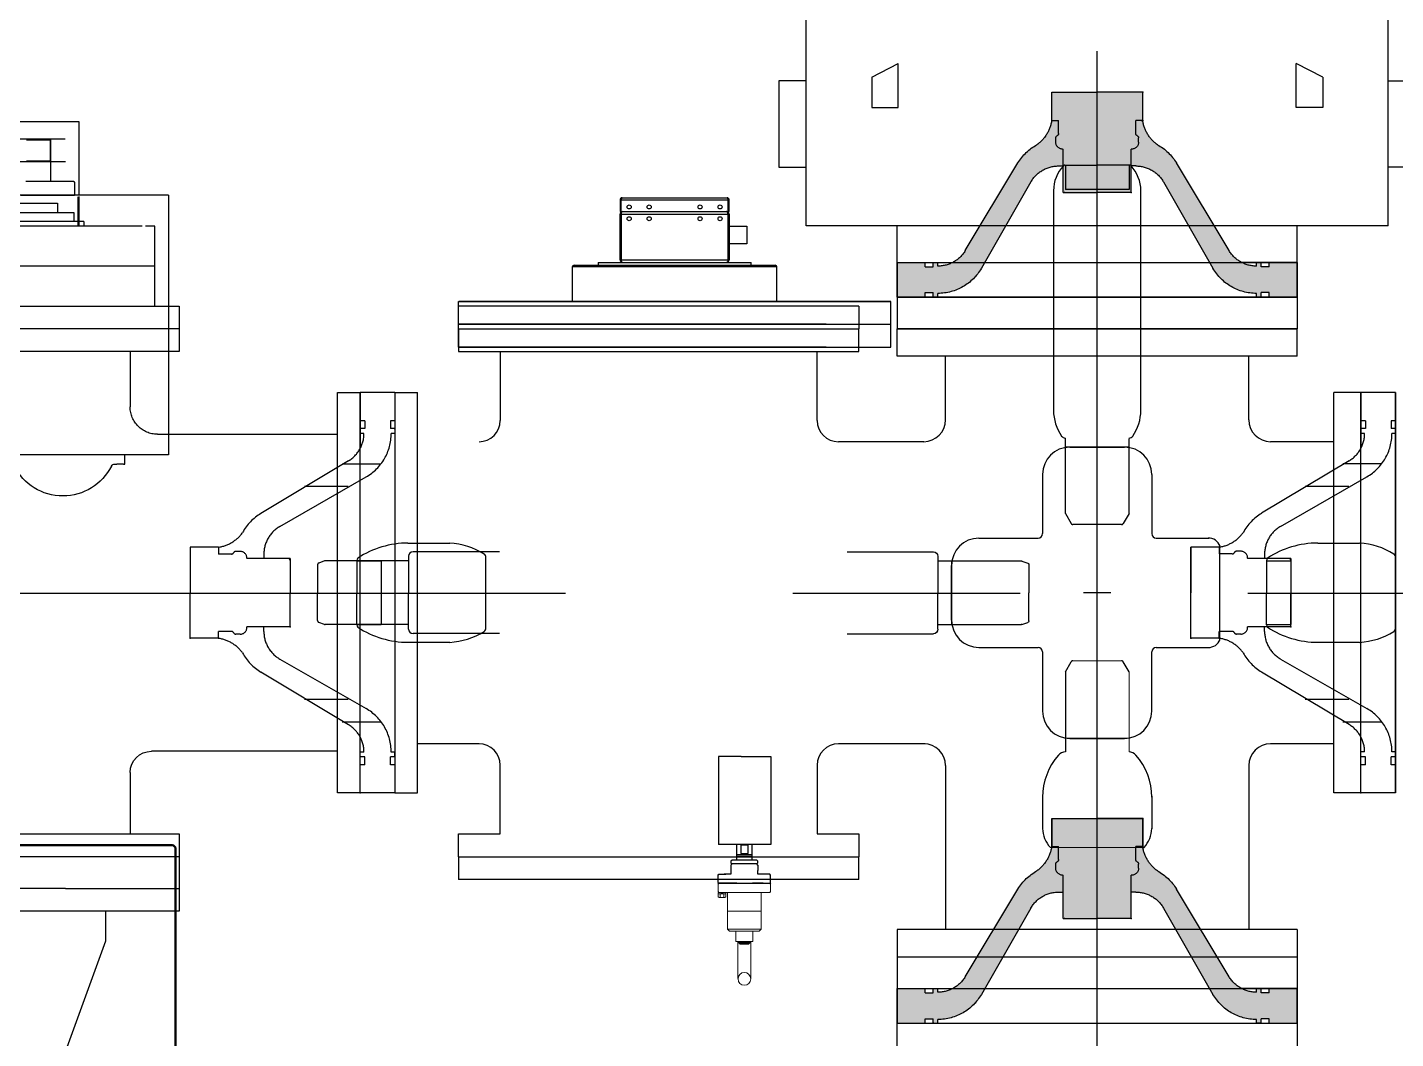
# Model space of a CAD drawing. Header units: millimetres. Extents: x 283073 to 367223, y 132052 to 191502.
# Drawn here: x 352795 to 354299, y 149821 to 150932 of the extents above; entities that cross this region are included whole.
import ezdxf

# ---------------------------------------------------------------- set-up
doc = ezdxf.new("R2010")
doc.units = ezdxf.units.MM
doc.header["$LTSCALE"] = 1000
for name, pattern in [('CENTER', [2, 1.25, -0.25, 0.25, -0.25]), ('F', [0.75, 0.5, -0.25]), ('G', [2, 1.25, -0.25, 0.25, -0.25])]:
    doc.linetypes.add(name, pattern=pattern)
for name, color, linetype in [('01', 7, 'Continuous'), ('02', 1, 'Continuous'), ('04', 2, 'F'), ('05', 4, 'G'), ('05细点划线', 1, 'CENTER'), ('06', 4, 'G')]:
    doc.layers.add(name, color=color, linetype=linetype)

# ---------------------------------------------------------------- blocks, each defined once
blk = doc.blocks.new('小电连接')
at = {"layer": '01'}
for p, q in [((-85.6, 54.5), (-39.7, 54.5)), ((-142, 35.5), (-142, 0)), ((0, -39), (0, 39)), ((-142, -35.5), (-142, 0)), ((-85.6, -54.5), (-39.7, -54.5))]:
    blk.add_line(p, q, dxfattribs=at)
for centre, radius, start, end in [((-85.6, -45.5), 100, 90, 123.3788), ((-44.2, -25.4), 80, 57.9915, 86.765), ((-139, 35.5), 3, 123.3788, 180), ((-141.5, 35.5), 0.5, 180, 270), ((-4.1, 39), 4.05, 358.7625, 59.3754), ((-141.5, -35.5), 0.5, 90, 180), ((-139, -35.5), 3, 180, 236.6212), ((-85.6, 45.5), 100, 236.6212, 270), ((-44.2, 25.3), 80, 273.235, 301.9887), ((-4.1, -39.1), 4.05, 303.2211, 1.2375)]:
    blk.add_arc(centre, radius, start, end, dxfattribs=at)
at = {"layer": '04'}
for p, q in [((-141.5, 35), (-115, 35)), ((-115, 35), (-115, -35)), ((-141.5, -35), (-115, -35))]:
    blk.add_line(p, q, dxfattribs=at)
blk = doc.blocks.new('395导电管')
at = {"layer": '01'}
for p, q in [((-35.6, 310), (0, 310)), ((35.6, 310), (0, 310)), ((-48, 281.8), (-48, 40.6)), ((48, 40.6), (48, 281.8)), ((-35, 0), (-35, 10)), ((35, 0), (-35, 0)), ((35, 0), (35, 9))]:
    blk.add_line(p, q, dxfattribs=at)
at = {"layer": '01', "color": 3, "lineweight": 0}
blk.add_line((35, 0), (35, 10), dxfattribs=at)
at = {"layer": '01'}
for centre, radius, start, end in [((-8, 281.8), 40, 136.8637, 180), ((-35, 307.1), 3, 101.537, 136.8637), ((35, 307.1), 3, 43.1363, 78.463), ((8, 281.8), 40, 0, 43.1363), ((2, 40.6), 50, 180, 214.6908), ((-2, 40.6), 50, 325.3092, 0), ((-35, 15), 5, 214.6908, 270), ((35, 15), 5, 270, 325.3092)]:
    blk.add_arc(centre, radius, start, end, dxfattribs=at)
at = {"layer": '04'}
for p, q in [((-35, 309.5), (-35, 283)), ((35, 309.5), (35, 283)), ((35, 283), (-35, 283)), ((-35, -73), (-35, 0)), ((35, -73), (35, 0)), ((-35, -73), (-28.6, -84)), ((35, -73), (28.6, -84)), ((26.9, -85), (-26.9, -85))]:
    blk.add_line(p, q, dxfattribs=at)
at = {"layer": '04', "color": 3, "lineweight": 0}
blk.add_line((28.6, -84), (35, -73), dxfattribs=at)
at = {"layer": '04'}
for centre, start, end in [((-26.9, -83), 210, 270), ((26.9, -83), 270, 330)]:
    blk.add_arc(centre, 2, start, end, dxfattribs=at)
at = {"layer": '04', "color": 3, "lineweight": 0}
blk.add_arc((26.9, -83), 2, 270, 330, dxfattribs=at)
blk = doc.blocks.new('户内Z型高位组合隔离接地开关')
at = {"layer": '01', "ltscale": 20}
for p, q in [((-1102.5, 518), (-1102.5, 438)), ((-954.5, 518), (-1102.5, 518)), ((-1186, 315), (-1186, 403)), ((-1186, 403), (-1176, 403)), ((-1201, 315), (-1213, 315)), ((-1213, 315), (-1213, 290)), ((-1213, 290), (-1213, 265)), ((-1213, 290), (-1201, 290)), ((-1213, 265), (-1201, 265))]:
    blk.add_line(p, q, dxfattribs=at)
at = {"layer": '01'}
for p, q in [((-1201, 436.9), (-1201, 151.4)), ((-1201, 436.9), (-786.6, 436.9)), ((-1186, 359), (-800, 359)), ((-1450, 220), (-1412, 220)), ((-1412, -220), (-1412, 220)), ((-1387, 220), (-1412, 220)), ((-1387, -220), (-1387, 220)), ((-1257, 174.2), (-1387, 174.2)), ((-1201, 151.4), (-1085, 151.4)), ((-1153, 141.4), (-1153, 151.4)), ((-1085, 151.4), (-749, 151.4)), ((-1151.5, 141.4), (-1153, 141.4)), ((-1151.5, 141.4), (-1144.5, 141.4)), ((-1142.1, 141.4), (-1144.5, 141.4)), ((-1387, -174.2), (-1182.3, -174.2)), ((-1159, -197.5), (-1159, -265)), ((-1450, -220), (-1412, -220)), ((-1412, -220), (-1387, -220)), ((-773, -265), (-1213, -265)), ((-1213, -265), (-1213, -290)), ((-1213, -290), (-773, -290)), ((-1213, -290), (-1213, -325)), ((-1213, -325), (-1213, -350)), ((-1088, -325), (-1213, -325)), ((-1213, -350), (-1088, -350)), ((-1132, -350), (-1132, -383)), ((-1132, -383), (-1088, -503.9))]:
    blk.add_line(p, q, dxfattribs=at)
at = {"layer": '01', "linetype": 'Continuous', "lineweight": 15}
blk.add_line((-1450, 220), (-1450, -220), dxfattribs=at)
at = {"layer": '01', "lineweight": 50}
for p, q in [((-1209, -281.5), (-1209, -620.5)), ((-1170, -277.5), (-1205, -277.5)), ((-742, -277.5), (-1170, -277.5)), ((-1209, -286.5), (-1209, -620.5))]:
    blk.add_line(p, q, dxfattribs=at)
at = {"layer": '01'}
for centre, radius, start, end in [((-1142.1, 137.4), 4, 26.9444, 90), ((-1085, 166.4), 60, 206.9444, 333.0556), ((-1182.3, -197.5), 23.3, 0, 90)]:
    blk.add_arc(centre, radius, start, end, dxfattribs=at)
at = {"layer": '01', "lineweight": 50}
blk.add_arc((-1205, -281.5), 4, 90, 180, dxfattribs=at)
at = {"layer": '04'}
for p, q in [((-1087.5, 498.4), (-974.5, 498.4)), ((-1071, 497.4), (-1072, 498.4)), ((-1071, 497.4), (-1071, 473.4)), ((-1071, 497.4), (-1045, 497.4)), ((-1087.9, 473.4), (-974.5, 473.4)), ((-1071, 474.4), (-1072, 473.4)), ((-1071, 474.4), (-1045, 474.4)), ((-1097, 451.9), (-1098, 450.9)), ((-1097, 451.9), (-1077.5, 451.9)), ((-1077.5, 451.9), (-1071.5, 451.9)), ((-1071.5, 451.9), (-1044.5, 451.9)), ((-1098, 450.9), (-1098, 436.9)), ((-1039, 436.9), (-1098, 436.9))]:
    blk.add_line(p, q, dxfattribs=at)
at = {"layer": '04', "ltscale": 5}
blk.add_line((-1071.8, 473.4), (-1071.8, 498.4), dxfattribs=at)
at = {"layer": '04', "ltscale": 0.5}
blk.add_line((-1071.5, 473.4), (-1071.5, 451.9), dxfattribs=at)
at = {"layer": '04', "ltscale": 20}
for p, q in [((-1102.5, 435.3), (-1102.5, 403)), ((-1101.5, 435.1), (-1101.5, 403)), ((-1037, 428), (-1079, 428)), ((-1079, 428), (-1079, 418)), ((-1108, 408), (-1108, 403)), ((-1108, 408), (-1102.5, 408)), ((-1101.5, 408), (-1008, 408)), ((-1019, 418), (-1097, 418)), ((-1097, 418), (-1097, 408)), ((-1172.3, 403), (-800, 403)), ((-773, 315), (-1201, 315)), ((-1201, 290), (-773, 290)), ((-1201, 265), (-880.5, 265)), ((-1159, 265), (-1159, 204.2)), ((-1189, 174.2), (-1257, 174.2)), ((-1088, -325), (-773, -325)), ((-1088, -350), (-914, -350))]:
    blk.add_line(p, q, dxfattribs=at)
blk.add_arc((-1189, 204.2), 30, 270, 0, dxfattribs=at)
blk = doc.blocks.new('5465676776')
at = {"layer": '01', "color": 5}
for p, q in [((20294.1, 32418.2), (20294.1, 32405.5)), ((20294.1, 32418.2), (20295.1, 32418.2)), ((20295.1, 32418.2), (20295.1, 32405.5)), ((20295.3, 32418.2), (20412.9, 32418.2)), ((20295.3, 32405.5), (20295.3, 32418.2)), ((20296.4, 32420.5), (20411.8, 32420.5)), ((20412.9, 32418.2), (20412.9, 32405.5)), ((20414.1, 32418.2), (20413.1, 32418.2)), ((20413.1, 32405.5), (20413.1, 32418.2)), ((20414.1, 32405.5), (20414.1, 32418.2)), ((20294.1, 32405.5), (20295.1, 32405.5)), ((20294.1, 32402.5), (20295.1, 32402.5)), ((20294.1, 32352.5), (20294.1, 32402.5)), ((20295.1, 32352.5), (20295.1, 32402.5)), ((20295.3, 32405.5), (20412.9, 32405.5)), ((20295.3, 32402.5), (20412.9, 32402.5)), ((20295.3, 32402.5), (20295.3, 32352.5)), ((20297.1, 32405.5), (20297.1, 32405.5)), ((20411.1, 32405.5), (20411.1, 32405.5)), ((20412.9, 32352.5), (20412.9, 32402.5)), ((20414.1, 32405.5), (20413.1, 32405.5)), ((20414.1, 32402.5), (20413.1, 32402.5)), ((20413.1, 32402.5), (20413.1, 32352.5)), ((20414.1, 32402.5), (20414.1, 32352.5)), ((20294.1, 32352.5), (20295.1, 32352.5)), ((20295.3, 32352.5), (20412.9, 32352.5)), ((20414.1, 32352.5), (20413.1, 32352.5)), ((20466.6, 32344.5), (20241.6, 32344.5)), ((20243.6, 32346.5), (20464.6, 32346.5)), ((20270.1, 32349.5), (20438.1, 32349.5)), ((20116.6, 32306.5), (20591.6, 32306.5)), ((20116.6, 32306.5), (20591.6, 32306.5)), ((20116.6, 32281.5), (20116.6, 32306.5)), ((20194.4, 32306.5), (20116.9, 32306.5)), ((20194.4, 32306.5), (20116.9, 32306.5)), ((20134.1, 32306.5), (20187.4, 32306.5)), ((20134.1, 32306.5), (20194.1, 32306.5)), ((20134.1, 32306.5), (20194.1, 32306.5)), ((20134.1, 32306.5), (20187.4, 32306.5)), ((20134.1, 32306.5), (20187.4, 32306.5)), ((20134.1, 32306.5), (20194.1, 32306.5)), ((20134.1, 32306.5), (20194.1, 32306.5)), ((20134.1, 32306.5), (20187.4, 32306.5)), ((20591.6, 32306.5), (20151.6, 32306.5)), ((20520.8, 32306.5), (20187.4, 32306.5)), ((20520.8, 32306.5), (20187.4, 32306.5)), ((20520.8, 32306.5), (20187.4, 32306.5)), ((20520.8, 32306.5), (20187.4, 32306.5)), ((20194.1, 32306.5), (20514.1, 32306.5)), ((20194.1, 32306.5), (20514.1, 32306.5)), ((20194.1, 32306.5), (20514.1, 32306.5)), ((20194.1, 32306.5), (20514.1, 32306.5)), ((20466.6, 32306.5), (20241.6, 32306.5)), ((20514.1, 32306.5), (20574.1, 32306.5)), ((20514.1, 32306.5), (20574.1, 32306.5)), ((20514.1, 32306.5), (20574.1, 32306.5)), ((20514.1, 32306.5), (20574.1, 32306.5)), ((20520.8, 32306.5), (20574.1, 32306.5)), ((20520.8, 32306.5), (20574.1, 32306.5)), ((20520.8, 32306.5), (20574.1, 32306.5)), ((20520.8, 32306.5), (20574.1, 32306.5)), ((20591.6, 32281.5), (20591.6, 32306.5)), ((20116.6, 32281.5), (20591.6, 32281.5)), ((20116.6, 32281.5), (20591.6, 32281.5)), ((20194.4, 32281.5), (20116.9, 32281.5)), ((20187.7, 32281.5), (20116.9, 32281.5)), ((20134.1, 32281.5), (20187.4, 32281.5)), ((20134.1, 32281.5), (20194.1, 32281.5)), ((20134.1, 32281.5), (20194.1, 32281.5)), ((20134.1, 32281.5), (20187.4, 32281.5)), ((20520.8, 32281.5), (20187.4, 32281.5)), ((20520.8, 32281.5), (20187.4, 32281.5)), ((20520.8, 32281.5), (20187.4, 32281.5)), ((20194.1, 32281.5), (20514.1, 32281.5)), ((20194.1, 32281.5), (20514.1, 32281.5)), ((20514.1, 32281.5), (20574.1, 32281.5)), ((20514.1, 32281.5), (20574.1, 32281.5)), ((20520.8, 32281.5), (20574.1, 32281.5)), ((20520.8, 32281.5), (20574.1, 32281.5)), ((20520.8, 32281.5), (20574.1, 32281.5))]:
    blk.add_line(p, q, dxfattribs=at)
at = {"layer": '01'}
for p, q in [((20116.6, 32256.5), (20116.6, 32281.5)), ((20591.6, 32256.5), (20591.6, 32281.5)), ((20116.6, 32256.5), (20591.6, 32256.5)), ((20187.7, 32256.5), (20116.9, 32256.5)), ((20520.8, 32256.5), (20187.4, 32256.5)), ((20520.8, 32256.5), (20574.1, 32256.5))]:
    blk.add_line(p, q, dxfattribs=at)
at = {"layer": '01', "color": 5}
blk.add_lwpolyline([(20413.2, 32370), (20413.2, 32389.2), (20433.4, 32389.2), (20433.4, 32370)], close=True, dxfattribs=at)
for centre in [(20304.1, 32410.5), (20326.1, 32410.5), (20382.1, 32410.5), (20404.1, 32410.5), (20304.1, 32397.5), (20326.1, 32397.5), (20382.1, 32397.5), (20404.1, 32397.5)]:
    blk.add_circle(centre, 2.25, dxfattribs=at)
for centre, radius, start, end in [((20296.4, 32418.2), 2.3, 90, 180), ((20296.4, 32418.2), 1.3, 144.7645, 180), ((20411.8, 32418.2), 2.3, 0, 90), ((20411.8, 32418.2), 1.3, 0, 35.2355), ((20297.1, 32402.5), 3, 90, 180), ((20297.1, 32402.5), 2, 147.8341, 180), ((20411.1, 32402.5), 3, 0, 90), ((20411.1, 32402.5), 2, 0, 32.1659), ((20297.1, 32352.5), 3, 180, 270), ((20297.1, 32352.5), 2, 180, 211.1721), ((20411.1, 32352.5), 3, 270, 0), ((20411.1, 32352.5), 2, 328.8279, 0), ((20243.6, 32344.5), 2, 90, 180), ((20464.6, 32344.5), 2, 0, 90)]:
    blk.add_arc(centre, radius, start, end, dxfattribs=at)
for centre, major_axis, ratio, start_param, end_param in [((20296.4, 32418.2), (0, 2.3), 0.488358, 0, 1.570796), ((20411.8, 32418.2), (0, 2.3), 0.488358, 4.712389, 6.283185), ((20297.3, 32402.5), (0, 3), 0.666667, 0, 1.570796), ((20410.9, 32402.5), (0, 3), 0.666667, 4.712389, 6.283185), ((20297.1, 32352.5), (0, 3), 0.607741, 1.570796, 3.141593), ((20411.1, 32352.5), (0, 3), 0.607741, 3.141593, 4.712389)]:
    blk.add_ellipse(centre, major_axis=major_axis, ratio=ratio, start_param=start_param, end_param=end_param, dxfattribs=at)
for points in [[(20241.6, 32344.5), (20241.6, 32307)], [(20270.1, 32349.5), (20270.1, 32346.5)], [(20438.1, 32346.5), (20438.1, 32349.5)], [(20466.6, 32307), (20466.6, 32344.5)]]:
    blk.add_open_spline(points, degree=1, dxfattribs=at)
blk = doc.blocks.new('正装避雷器接头')
at = {"layer": '01', "lineweight": 0}
blk.add_line((-35, 0), (35, 0), dxfattribs=at)
at = {"layer": '01', "color": 3, "lineweight": 0}
for p, q in [((35, 0), (35, -15)), ((-51.3, -120), (51.3, -120))]:
    blk.add_line(p, q, dxfattribs=at)
at = {"layer": '01'}
for p, q in [((-35, 0), (-35, -15)), ((-60, -63.6), (-60, -99.3)), ((60, -63.6), (60, -99.5))]:
    blk.add_line(p, q, dxfattribs=at)
for centre, radius, start, end in [((-35, -25), 10, 90.0147, 139.3746), ((35, -25), 10, 40.6254, 89.9853), ((10, -64.7), 70, 138.7095, 180), ((-10, -64.7), 70, 0, 41.2905), ((-30, -99), 30, 180, 224.2435), ((30, -99), 30, 315.7565, 0), ((-51.3, -119.7), 0.3, 230.3466, 272.5212), ((51.3, -119.7), 0.3, 267.4788, 309.6534)]:
    blk.add_arc(centre, radius, start, end, dxfattribs=at)
at = {"layer": '04'}
for p, q in [((-35, 73), (-28.6, 84)), ((35, 73), (28.6, 84)), ((-35, 73), (-35, 0)), ((-50, -88), (-50, -120)), ((-50, -88), (50, -88)), ((50, -88), (50, -120))]:
    blk.add_line(p, q, dxfattribs=at)
at = {"layer": '04', "lineweight": 0}
for p, q in [((-26.9, 85), (26.9, 85)), ((28.6, 84), (35, 73)), ((35, 73), (35, 0))]:
    blk.add_line(p, q, dxfattribs=at)
at = {"layer": '04'}
for centre, start, end in [((-26.9, 83), 90, 150), ((26.9, 83), 30, 90)]:
    blk.add_arc(centre, 2, start, end, dxfattribs=at)
at = {"layer": '04', "lineweight": 0}
blk.add_arc((26.9, 83), 2, 30, 90, dxfattribs=at)
blk = doc.blocks.new('十字型电连接')
at = {"layer": '01'}
for p, q in [((-165, 160), (-105, 160)), ((-195, 130), (-195, 65)), ((-75, 130), (-75, 65)), ((-265, 60), (-200, 60)), ((-70, 60), (-12.2, 60)), ((0, -51.1), (0, 51.1)), ((-295, -30), (-295, 30)), ((-265, -60), (-200, -60)), ((-70, -60), (-12.2, -60)), ((-195, -65), (-195, -130)), ((-75, -130), (-75, -65)), ((-165, -160), (-105, -160))]:
    blk.add_line(p, q, dxfattribs=at)
for centre, radius, start, end in [((-165, 130), 30, 90, 180), ((-105, 130), 30, 0, 90), ((-200, 65), 5, 270, 0), ((-70, 65), 5, 180, 270), ((-265, 30), 30, 90, 180), ((-12.6, 46.6), 13.5, 19.9755, 91.8807), ((-265, -30), 30, 180, 270), ((-200, -65), 5, 0, 90), ((-70, -65), 5, 90, 180), ((-12.6, -46.6), 13.5, 268.1193, 340.0245), ((-165, -130), 30, 180, 270), ((-105, -130), 30, 270, 0)]:
    blk.add_arc(centre, radius, start, end, dxfattribs=at)
at = {"layer": '04'}
for p, q in [((-32, -50), (-32, 50)), ((0, 50), (-32, 50)), ((0, -50), (-32, -50))]:
    blk.add_line(p, q, dxfattribs=at)
at = {"layer": '05细点划线'}
for p, q in [((-119.9, 0), (-150.1, 0)), ((-135, -10.3), (-135, 10.3))]:
    blk.add_line(p, q, dxfattribs=at)
blk = doc.blocks.new('户内通盆')
at = {"layer": '04'}
for p, q in [((0, 440), (-38, 440)), ((-38, 440), (-38, 381.6)), ((0, 440), (0, 0)), ((-33.2, 409), (-38, 409)), ((-33.2, 409), (-33.2, 400.4)), ((0, 409), (-4.8, 409)), ((-4.8, 409), (-4.8, 400.4)), ((-33.2, 400.4), (-38, 400.4)), ((-38, 400.4), (-38, 395)), ((-34, 395), (-38, 395)), ((0, 400.4), (-4.8, 400.4)), ((0, 395), (-4, 395)), ((-0.7, 400.4), (0, 399.7)), ((0, 400.4), (0, 395)), ((-51, 365), (-147.3, 307.2)), ((-58.1, 361.8), (-15.9, 361.8)), ((-126.4, 292.9), (-31.6, 347.3)), ((-99.3, 337), (-51.4, 337)), ((-225, 270), (-225, 220)), ((-194, 270), (-225, 270)), ((-194, 270), (-194, 262.5)), ((-179.7, 262.5), (-194, 262.5)), ((-170.1, 265.5), (-174.8, 265.5)), ((-162.6, 258), (-162.6, 257.5)), ((-115, 257.5), (-162.6, 257.5)), ((-144, 257.7), (-144.2, 257.5)), ((-144, 262.5), (-144, 257.5)), ((-116.5, 257.5), (-115, 256)), ((-115, 257.5), (-115, 220)), ((-225, 170), (-225, 220)), ((-115, 182.5), (-115, 220)), ((-115, 182.5), (-162.6, 182.5)), ((-162.6, 182), (-162.6, 182.5)), ((-162.6, 182.5), (-162.6, 182.5)), ((-144, 177.5), (-144, 182.5)), ((-225, 170.5), (-224.5, 170)), ((-194, 170), (-225, 170)), ((-179.7, 177.5), (-194, 177.5)), ((-194, 170), (-194, 177.5)), ((-170.1, 174.5), (-174.8, 174.5)), ((-126.4, 147.1), (-31.6, 92.7)), ((-51, 75), (-147.3, 132.8)), ((-99.3, 103), (-51.4, 103)), ((-58.1, 78.2), (-15.9, 78.2)), ((-38, 31), (-38, 61.2)), ((-34, 45), (-38, 45)), ((-38, 39.6), (-38, 45)), ((-33.2, 39.6), (-38, 39.6)), ((-38, 0), (-38, 31)), ((-33.2, 31), (-38, 31)), ((-33.2, 31), (-33.2, 39.6)), ((0, 39.6), (-4.8, 39.6)), ((-4.8, 31), (-4.8, 39.6)), ((0, 31), (-4.8, 31)), ((0, 45), (-4, 45)), ((0, 39.6), (0, 45)), ((0, 0), (-38, 0))]:
    blk.add_line(p, q, dxfattribs=at)
for centre, radius, start, end in [((-69, 395), 35, 300.9825, 0), ((-59, 395), 55, 299.8683, 0), ((-119, 260), 55, 120.9825, 151.5974), ((-199.8, 309.6), 40, 278.3409, 324.1523), ((-109, 262.5), 35, 119.8683, 180), ((-179.7, 265.3), 2.8, 270, 332.336), ((-174.8, 262.7), 2.8, 90, 152.336), ((-170.1, 258), 7.5, 0, 90), ((-170.1, 182), 7.5, 270, 0), ((-199.8, 130.4), 40, 35.8477, 81.6591), ((-179.7, 174.7), 2.8, 27.664, 90), ((-174.8, 177.3), 2.8, 207.664, 270), ((-109, 177.5), 35, 180, 240.1317), ((-119, 180), 55, 208.4026, 239.0175), ((-59, 45), 55, 0, 60.1317), ((-69, 45), 35, 0, 59.0175)]:
    blk.add_arc(centre, radius, start, end, dxfattribs=at)
at = {"layer": '04', "color": 0, "linetype": 'ByBlock'}
for p in [(0, 395), (-115, 256), (-225, 170), (-225, 170)]:
    blk.add_point(p, dxfattribs=at)
at = {"layer": '04'}
for p in [(-144, 182.5), (-115, 182.5), (-194, 170), (-136.8, 156.3), (0, 45), (0, 45), (-38, 0)]:
    blk.add_point(p, dxfattribs=at)
blk = doc.blocks.new('555555555')
at = {"layer": '01'}
for p, q in [((15, 35), (0, 35)), ((0, 35), (0, -35)), ((15, 40), (15, 0)), ((115, 45), (20, 45)), ((15, -40), (15, 0)), ((15, -35), (0, -35)), ((115, -45), (20, -45))]:
    blk.add_line(p, q, dxfattribs=at)
for centre, start, end in [((20, 40), 90, 180), ((20, -40), 180, 270)]:
    blk.add_arc(centre, 5, start, end, dxfattribs=at)
at = {"layer": '04'}
for p, q in [((-85, 30.7), (-85, 0)), ((-77.3, 34.9), (-83.7, 32.6)), ((0, 35), (-76.6, 35)), ((-85, -30.7), (-85, 0)), ((-77.3, -34.9), (-83.7, -32.6)), ((0, -35), (-76.6, -35))]:
    blk.add_line(p, q, dxfattribs=at)
for centre, start, end in [((-83, 30.7), 110, 180), ((-76.6, 33), 90, 110), ((-83, -30.7), 180, 250), ((-76.6, -33), 250, 270)]:
    blk.add_arc(centre, 2, start, end, dxfattribs=at)
blk = doc.blocks.new('户内死盆')
at = {"layer": '04'}
blk.add_hatch(color=256, dxfattribs=at).paths.add_polyline_path([(167.4, -153.8, 0.134383), (147.3, -132.8), (51, -75, -0.26336), (34, -45), (38, -45), (38, -39.6), (33.2, -39.6), (33.2, -31), (38, -31), (38, 0), (0, 0), (0, -31), (4.8, -31), (4.8, -39.6), (0, -39.6), (0, -45), (4, -45, 0.268565), (31.6, -92.7), (126.4, -147.1, -0.268565), (144, -177.5), (144, -182.5), (162.6, -182.5), (162.6, -182.5), (162.6, -182.5), (115, -182.5), (115, -220), (115, -257.5), (144.2, -257.5), (144, -257.7), (144, -262.5, -0.268565), (126.4, -292.9), (31.6, -347.3, 0.268565), (4, -395), (0, -395), (0, -399.7), (0.7, -400.4), (4.8, -400.4), (4.8, -409), (0, -409), (0, -440), (38, -440), (38, -409), (33.2, -409), (33.2, -400.4), (38, -400.4), (38, -395), (34, -395, -0.26336), (51, -365), (147.3, -307.2, 0.134383), (167.4, -286.2, -0.202595), (194, -270), (194, -270), (225, -270), (225, -220), (225, -170.5), (224.5, -170), (194, -170), (194, -171.3), (192.4, -169.7, -0.191905)])
for p, q in [((0, -440), (0, 0)), ((0, 0), (38, 0)), ((38, 0), (38, -31)), ((0, -31), (4.8, -31)), ((0, -39.6), (4.8, -39.6)), ((0, -39.6), (0, -45)), ((0, -45), (4, -45)), ((4.8, -31), (4.8, -39.6)), ((33.2, -31), (33.2, -39.6)), ((33.2, -31), (38, -31)), ((33.2, -39.6), (38, -39.6)), ((34, -45), (38, -45)), ((38, -31), (38, -61.2)), ((38, -39.6), (38, -45)), ((51, -75), (147.3, -132.8)), ((126.4, -147.1), (31.6, -92.7)), ((144, -177.5), (144, -182.5)), ((170.1, -174.5), (174.8, -174.5)), ((179.7, -177.5), (194, -177.5)), ((194, -171.3), (192.4, -169.7)), ((194, -170), (225, -170)), ((194, -170), (194, -177.5)), ((225, -170.5), (224.5, -170)), ((225, -170), (225, -220)), ((115, -182.5), (162.6, -182.5)), ((115, -182.5), (115, -220)), ((162.6, -182), (162.6, -182.5)), ((162.6, -182.5), (162.6, -182.5)), ((115, -257.5), (115, -220)), ((225, -270), (225, -220)), ((115, -257.5), (162.6, -257.5)), ((144, -257.7), (144.2, -257.5)), ((144, -262.5), (144, -257.5)), ((162.6, -258), (162.6, -257.5)), ((170.1, -265.5), (174.8, -265.5)), ((179.7, -262.5), (194, -262.5)), ((194, -270), (194, -262.5)), ((194, -270), (225, -270)), ((126.4, -292.9), (31.6, -347.3)), ((51, -365), (147.3, -307.2)), ((38, -440), (38, -381.6)), ((0, -395), (4, -395)), ((0, -400.4), (0, -395)), ((0.7, -400.4), (0, -399.7)), ((0, -400.4), (4.8, -400.4)), ((4.8, -409), (4.8, -400.4)), ((33.2, -409), (33.2, -400.4)), ((33.2, -400.4), (38, -400.4)), ((34, -395), (38, -395)), ((38, -400.4), (38, -395)), ((0, -409), (4.8, -409)), ((33.2, -409), (38, -409)), ((0, -440), (38, -440))]:
    blk.add_line(p, q, dxfattribs=at)
for centre, radius, start, end in [((59, -45), 55, 180, 240.1317), ((69, -45), 35, 180, 239.0175), ((119, -180), 55, 28.4026, 59.0175), ((109, -177.5), 35, 0, 60.1317), ((199.8, -130.4), 40, 215.8477, 261.6591), ((170.1, -182), 7.5, 90, 180), ((174.8, -177.3), 2.8, 27.664, 90), ((179.7, -174.7), 2.8, 207.664, 270), ((109, -262.5), 35, 299.8683, 0), ((170.1, -258), 7.5, 180, 270), ((199.8, -309.6), 40, 98.3409, 144.1523), ((174.8, -262.7), 2.8, 270, 332.336), ((179.7, -265.3), 2.8, 90, 152.336), ((119, -260), 55, 300.9825, 331.5974), ((59, -395), 55, 119.8683, 180), ((69, -395), 35, 120.9825, 180)]:
    blk.add_arc(centre, radius, start, end, dxfattribs=at)
for p in [(0, -45), (0, -45), (194, -170), (115, -182.5), (144, -182.5)]:
    blk.add_point(p, dxfattribs=at)
at = {"layer": '04', "color": 0, "linetype": 'ByBlock'}
for p in [(225, -170), (225, -170), (115, -256), (176.1, -277.3), (22.4, -353.9), (0, -395)]:
    blk.add_point(p, dxfattribs=at)
blk = doc.blocks.new('FGHGFH')
at = {"layer": '01'}
for p, q in [((315114.4, 309921.1, 0), (315114.4, 309956.1, 0)), ((315114.4, 309956.1, 0), (315554.4, 309956.1, 0)), ((315554.4, 309921.1, 0), (315554.4, 309956.1, 0)), ((315114.4, 309921.1, 0), (315554.4, 309921.1, 0)), ((315114.4, 309883.1, 0), (315114.4, 309921.1, 0)), ((315554.4, 309883.1, 0), (315554.4, 309921.1, 0)), ((315114.4, 309883.1, 0), (315554.4, 309883.1, 0)), ((315114.4, 309883.1, 0), (315114.4, 309843.1, 0)), ((315554.4, 309883.1, 0), (315554.4, 309843.1, 0)), ((315014.4, 309843.1, 0), (315014.4, 309317.1, 0)), ((315654.4, 309843.1, 0), (315014.4, 309843.1, 0)), ((315654.4, 309843.1, 0), (315654.4, 308901.1, 0)), ((314984.4, 309683.8, 0), (314984.4, 309778.4, 0)), ((314984.4, 309778.4, 0), (315014.4, 309778.4, 0)), ((315684.4, 309778.4, 0), (315654.4, 309778.4, 0)), ((315086.6, 309679.6, 0), (315086.6, 309713.1, 0)), ((315086.6, 309713.1, 0), (315115.7, 309713.1, 0)), ((315115.7, 309713.1, 0), (315115.7, 309664.5, 0)), ((315553.1, 309713.1, 0), (315553.1, 309664.5, 0)), ((315582.3, 309713.1, 0), (315553.1, 309713.1, 0)), ((315582.3, 309679.6, 0), (315582.3, 309713.1, 0)), ((315014.4, 309683.8, 0), (314984.4, 309683.8, 0)), ((315086.6, 309679.6, 0), (315115.7, 309664.5, 0)), ((315582.3, 309679.6, 0), (315553.1, 309664.5, 0)), ((315654.4, 309683.8, 0), (315684.4, 309683.8, 0))]:
    blk.add_line(p, q, dxfattribs=at)
blk = doc.blocks.new('平高正装避雷器')
at = {"layer": '01'}
for p, q in [((-220, 0), (-220, -35)), ((220, 0), (-220, 0)), ((220, 0), (220, -35)), ((-220, -35), (-220, -73)), ((220, -35), (-220, -35)), ((220, -35), (220, -73)), ((220, -73), (-220, -73)), ((-220, -73), (-220, -98)), ((220, -98), (220, -73))]:
    blk.add_line(p, q, dxfattribs=at)

msp = doc.modelspace()

# ---------------------------------------------------------------- hatches: boundary and pattern name
at = {"layer": '01', "linetype": 'Continuous', "lineweight": 15}
h = msp.add_hatch(color=256, dxfattribs=at)
h.paths.add_polyline_path([(353578.6, 149924.6), (353578.6, 149927.6), (353575.7, 149927.6)])
h.paths.add_polyline_path([(353583.1, 149924.6), (353583.1, 149927.6), (353578.6, 149927.6), (353578.6, 149924.6)])
h.paths.add_polyline_path([(353583.1, 149927.6), (353583.1, 149924.6), (353587.5, 149924.6), (353587.5, 149927.6)])
h.paths.add_polyline_path([(353587.5, 149924.6), (353590.5, 149927.6), (353587.5, 149927.6)])
h = msp.add_hatch(color=256, dxfattribs=at)
h.paths.add_polyline_path([(353578.6, 149924.6), (353578.6, 149927.6), (353575.7, 149927.6)])
h.paths.add_polyline_path([(353583.1, 149924.6), (353583.1, 149927.6), (353578.6, 149927.6), (353578.6, 149924.6)])
h.paths.add_polyline_path([(353583.1, 149927.6), (353583.1, 149924.6), (353587.5, 149924.6), (353587.5, 149927.6)])
h.paths.add_polyline_path([(353587.5, 149924.6), (353590.5, 149927.6), (353587.5, 149927.6)])

# ---------------------------------------------------------------- linework, layer by layer
at = {"layer": '01'}
for p, q in [((353268.9, 150600.7), (353268.9, 150625.7)), ((353488.9, 150625.7), (353268.9, 150625.7)), ((353708.9, 150625.7), (353488.9, 150625.7)), ((353708.9, 150625.7), (353708.9, 150600.7)), ((353268.9, 150600.7), (353268.9, 150575.7)), ((353268.9, 150600.7), (353488.9, 150600.7)), ((353488.9, 150600.7), (353708.9, 150600.7)), ((353708.9, 150575.7), (353708.9, 150600.7)), ((353750.9, 150570.7), (353750.9, 150600.7)), ((353930.9, 150600.7), (353750.9, 150600.7)), ((353815.9, 150600.7), (353750.9, 150600.7)), ((353975.9, 150600.7), (353815.9, 150600.7)), ((354190.9, 150600.7), (353970.9, 150600.7)), ((354130.9, 150600.7), (354015.9, 150600.7)), ((354190.9, 150600.7), (354130.9, 150600.7)), ((354190.9, 150570.7), (354190.9, 150600.7)), ((353268.9, 150575.7), (353663.1, 150575.7)), ((353314.7, 150575.7), (353314.7, 150500)), ((353663.1, 150500), (353663.1, 150575.7)), ((353663.1, 150575.7), (353708.9, 150575.7)), ((353975.9, 150570.7), (353750.9, 150570.7)), ((353804.2, 150500.7), (353804.2, 150570.7)), ((354190.9, 150570.7), (353970.9, 150570.7)), ((354137.6, 150500.7), (354137.6, 150570.7)), ((353198.9, 150530.7), (353223.9, 150530.7)), ((353198.9, 150530.7), (353223.9, 150530.7)), ((353223.9, 150090.7), (353223.9, 150530.7)), ((354230.9, 150310.8), (354230.9, 150530.8)), ((354260.9, 150530.8), (354230.9, 150530.8)), ((354260.9, 150090.8), (354260.9, 150530.8)), ((354260.9, 150090.8), (354260.9, 150530.8)), ((354260.9, 150090.8), (354260.9, 150530.8)), ((354260.9, 150090.8), (354260.9, 150530.8)), ((354298.9, 150470.8), (354298.9, 150530.8)), ((354298.9, 150090.8), (354298.9, 150530.8)), ((354298.9, 150530.8), (354298.9, 150090.8)), ((353780.2, 150476.7), (353686.4, 150476.7)), ((354230.9, 150476.7), (354161.6, 150476.7)), ((354298.9, 150470.8), (354298.9, 150150.8)), ((354230.9, 150090.8), (354230.9, 150310.8)), ((354260.9, 150108.3), (354260.9, 150151.1)), ((354260.9, 150108.3), (354260.9, 150151.1)), ((353291.5, 150144.7), (353223.9, 150144.7)), ((353781.7, 150144.7), (353686.4, 150144.7)), ((354230.9, 150144.8), (354161.6, 150144.8)), ((354260.9, 150090.8), (354260.9, 150150.8)), ((354260.9, 150090.8), (354260.9, 150150.8)), ((354298.9, 150090.8), (354298.9, 150150.8)), ((353314.7, 150045.7), (353314.7, 150121.4)), ((353663.1, 150121.4), (353663.1, 150045.7)), ((353804.2, 150120.8), (353804.2, 149940.8)), ((354137.6, 150120.8), (354137.6, 149940.8)), ((353198.9, 150090.7), (353223.9, 150090.7)), ((353198.9, 150090.7), (353223.9, 150090.7)), ((354260.9, 150090.8), (354230.9, 150090.8)), ((353268.9, 150045.7), (353314.7, 150045.7)), ((353268.9, 150020.7), (353268.9, 150045.7)), ((353663.1, 150045.7), (353708.9, 150045.7)), ((353708.9, 150045.7), (353708.9, 150020.7)), ((353268.9, 150020.7), (353268.9, 149995.7)), ((353268.9, 150020.7), (353488.9, 150020.7)), ((353488.9, 150020.7), (353708.9, 150020.7)), ((353708.9, 149995.7), (353708.9, 150020.7)), ((353488.9, 149995.7), (353268.9, 149995.7)), ((353708.9, 149995.7), (353488.9, 149995.7)), ((353970.9, 149940.8), (353750.9, 149940.8)), ((353750.9, 149940.8), (353750.9, 149910.8)), ((354190.9, 149940.8), (353970.9, 149940.8)), ((354190.9, 149940.8), (354190.9, 149910.8)), ((353750.9, 149910.8), (354190.9, 149910.8))]:
    msp.add_line(p, q, dxfattribs=at)
at = {"layer": '01', "linetype": 'Continuous', "lineweight": 15}
for p, q in [((353554.3, 149982.3, 0), (353554.3, 149990.6, 0)), ((353611.9, 149990.6, 0), (353611.9, 149982.3, 0)), ((353555.1, 149981.5, 0), (353554.3, 149982.3, 0)), ((353554.3, 149981.5, 0), (353557.3, 149981.5, 0)), ((353554.3, 149976.6, 0), (353554.3, 149981.5, 0)), ((353562.6, 149979.9, 0), (353554.3, 149979.9, 0)), ((353564.5, 149981.5, 0), (353555.1, 149981.5, 0)), ((353561.7, 149975.7, 0), (353555.2, 149975.7, 0)), ((353556.4, 149975.7, 0), (353556.4, 149979.9, 0)), ((353557.3, 149979.9, 0), (353558.7, 149981.5, 0)), ((353558.4, 149979.9, 0), (353559.8, 149981.5, 0)), ((353560.5, 149975.7, 0), (353560.5, 149979.9, 0)), ((353562.6, 149981.5, 0), (353562.6, 149976.6, 0)), ((353611, 149981.5, 0), (353564.5, 149981.5, 0)), ((353564.5, 149981.5, 0), (353564.5, 149940.9, 0)), ((353601.6, 149960.9, 0), (353601.6, 149981.5, 0)), ((353611.9, 149982.3, 0), (353611, 149981.5, 0)), ((353601.6, 149960.9, 0), (353564.5, 149960.9, 0)), ((353601.6, 149960.9, 0), (353564.5, 149960.9, 0)), ((353601.6, 149960.9, 0), (353601.6, 149940.9, 0)), ((353564.5, 149940.9, 0), (353601.6, 149940.9, 0)), ((353564.5, 149940.9, 0), (353601.6, 149940.9, 0)), ((353566.8, 149938.7, 0), (353564.5, 149940.9, 0)), ((353566.8, 149938.7, 0), (353564.5, 149940.9, 0)), ((353601.6, 149940.9, 0), (353599.3, 149938.7, 0)), ((353601.6, 149940.9, 0), (353599.3, 149938.7, 0)), ((353599.3, 149938.7, 0), (353566.8, 149938.7, 0)), ((353599.3, 149938.7, 0), (353566.8, 149938.7, 0)), ((353573.8, 149931.9, 0), (353573.8, 149938.7, 0)), ((353573.8, 149931.9, 0), (353573.8, 149938.7, 0)), ((353573.8, 149931.9, 0), (353573.8, 149927.6, 0)), ((353592.3, 149927.6, 0), (353573.8, 149927.6, 0)), ((353592.3, 149927.6, 0), (353573.8, 149927.6, 0)), ((353578.6, 149924.6, 0), (353575.7, 149927.6, 0)), ((353578.6, 149924.6, 0), (353575.7, 149927.6, 0)), ((353576, 149886.8, 0), (353576, 149927.6, 0)), ((353579.9, 149927.6, 0), (353586.2, 149927.6, 0)), ((353587.5, 149927.6, 0), (353590.5, 149927.6, 0)), ((353587.5, 149927.6, 0), (353590.5, 149927.6, 0)), ((353590.5, 149927.6, 0), (353587.5, 149924.6, 0)), ((353590.5, 149927.6, 0), (353587.5, 149924.6, 0)), ((353587.5, 149924.6, 0), (353587.5, 149927.6, 0)), ((353587.5, 149924.6, 0), (353587.5, 149927.6, 0)), ((353590, 149886.8, 0), (353590, 149927.7, 0)), ((353592.3, 149938.7, 0), (353592.3, 149931.9, 0)), ((353592.3, 149938.7, 0), (353592.3, 149931.9, 0)), ((353592.3, 149931.9, 0), (353592.3, 149927.6, 0)), ((353578.6, 149924.6, 0), (353587.5, 149924.6, 0)), ((353578.6, 149924.6, 0), (353587.5, 149924.6, 0))]:
    msp.add_line(p, q, dxfattribs=at)
msp.add_circle((353583.1, 149886.4, 0), 7.02, dxfattribs=at)
at = {"layer": '01'}
for centre, radius, start, end in [((353291.4, 150500), 23.3, 270, 0), ((353686.4, 150500), 23.3, 180, 270), ((353780.2, 150500.7), 24, 270, 0), ((354161.6, 150500.7), 24, 180, 270), ((353291.4, 150121.4), 23.3, 0, 90), ((353291.4, 150121.4), 23.3, 0, 90), ((353686.4, 150121.4), 23.3, 90, 180), ((353780.2, 150120.8), 24, 0, 90), ((354161.6, 150120.8), 24, 90, 180)]:
    msp.add_arc(centre, radius, start, end, dxfattribs=at)
at = {"layer": '01', "linetype": 'Continuous', "lineweight": 15}
for centre, start, end in [((353555.2, 149976.6, 0), 180, 270), ((353561.7, 149976.6, 0), 270, 0)]:
    msp.add_arc(centre, 0.823, start, end, dxfattribs=at)
at = {"layer": '04'}
for p, q in [((353579.7, 150130.6), (353554.6, 150130.6)), ((353554.6, 150130.6), (353554.6, 150034.1)), ((353579.7, 150130.6), (353612.1, 150130.6)), ((353612.1, 150130.6), (353612.1, 150034.1)), ((353612.1, 150034.1), (353554.6, 150034.1)), ((353574.9, 150016.9, 0), (353574.9, 150034.1)), ((353587.4, 150033.3, 0), (353579.1, 150033.3, 0)), ((353579.1, 150033.3, 0), (353579.1, 150024.3, 0)), ((353587.4, 150024.3, 0), (353587.4, 150033.3, 0)), ((353591.4, 150034.1, 0), (353591.4, 150016.9, 0)), ((353569.6, 150016.9, 0), (353568.3, 150015.7, 0)), ((353568.3, 150015.7, 0), (353568.3, 150014, 0)), ((353574.9, 150016.9, 0), (353569.6, 150016.9, 0)), ((353591.4, 150022.6, 0), (353574.9, 150022.6, 0)), ((353591.4, 150020.9, 0), (353574.9, 150020.9, 0)), ((353591.4, 150020.2, 0), (353574.9, 150020.2, 0)), ((353596.7, 150016.9, 0), (353574.9, 150016.9, 0)), ((353579.1, 150024.3, 0), (353587.4, 150024.3, 0)), ((353597.9, 150015.7, 0), (353596.7, 150016.9, 0)), ((353597.9, 150014, 0), (353597.9, 150015.7, 0)), ((353554.3, 150000.4, 0), (353555.1, 150001.3, 0)), ((353555.1, 150001.3, 0), (353562.6, 150001.3, 0)), ((353568.3, 150001.3, 0), (353560.9, 150001.3, 0)), ((353568.3, 150014, 0), (353569.6, 150012.8, 0)), ((353569.6, 150012.8, 0), (353568.3, 150011.5, 0)), ((353568.3, 150011.5, 0), (353568.3, 150005.4, 0)), ((353568.3, 150005.4, 0), (353568.3, 150001.3, 0)), ((353574.9, 150012.8, 0), (353569.6, 150012.8, 0)), ((353569.6, 150012.8, 0), (353569.6, 150012.8, 0)), ((353596.7, 150012.8, 0), (353574.9, 150012.8, 0)), ((353596.7, 150012.8, 0), (353597.9, 150014, 0)), ((353596.7, 150012.8, 0), (353596.7, 150012.8, 0)), ((353597.9, 150011.5, 0), (353596.7, 150012.8, 0)), ((353596.7, 150012.8, 0), (353596.7, 150012.8, 0)), ((353597.9, 150011.5, 0), (353597.9, 150005.4)), ((353597.9, 150001.3, 0), (353597.9, 150005.4)), ((353603.7, 150001.3, 0), (353597.9, 150001.3, 0)), ((353611, 150001.3, 0), (353603.7, 150001.3, 0)), ((353611.9, 150000.4, 0), (353611, 150001.3, 0)), ((353554.3, 149992.2, 0), (353554.3, 150000.4, 0)), ((353555.1, 149991.4, 0), (353554.3, 149992.2, 0)), ((353554.3, 149990.6, 0), (353555.1, 149991.4, 0)), ((353556, 149991.4, 0), (353555.1, 149991.4, 0)), ((353555.1, 149991.4, 0), (353556, 149991.4, 0)), ((353556, 149991.4, 0), (353603.6, 149991.4, 0)), ((353562.5, 149991.4, 0), (353556, 149991.4, 0)), ((353574.9, 149991.4, 0), (353562.5, 149991.4, 0)), ((353603.6, 149991.4, 0), (353592.1, 149991.4, 0)), ((353603.6, 149991.4, 0), (353611, 149991.4, 0)), ((353603.6, 149991.4, 0), (353611, 149991.4, 0)), ((353611, 149991.4, 0), (353611.9, 149992.2, 0)), ((353611, 149991.4, 0), (353611.9, 149990.6, 0)), ((353611.9, 149992.2, 0), (353611.9, 150000.4, 0))]:
    msp.add_line(p, q, dxfattribs=at)
at = {"layer": '05'}
for p, q in [((353970.9, 147655.7), (353970.9, 151861.5)), ((350136.4, 150310.7), (354808.9, 150310.2, 0))]:
    msp.add_line(p, q, dxfattribs=at)

# ---------------------------------------------------------------- block references
at = {"xscale": -1}
msp.add_blockref('平高正装避雷器', (353970.9, 149910.8), dxfattribs=at)
at = {"layer": '01', "xscale": -1}
msp.add_blockref('户内Z型高位组合隔离接地开关', (351748.9, 150310.7), dxfattribs=at)
at = {"layer": '01'}
for name, p in [('395导电管', (353970.9, 150470.7)), ('5465676776', (333152.3, 118324.2)), ('十字型电连接', (354105.9, 150310.7)), ('小电连接', (353298.9, 150310.8)), ('小电连接', (354298.9, 150310.8)), ('正装避雷器接头', (353970.9, 150150.8))]:
    msp.add_blockref(name, p, dxfattribs=at)
at = {"layer": '02', "xscale": -1, "rotation": 270}
for p in [(354190.9, 150635.7), (354190.9, 149837.8)]:
    msp.add_blockref('户内死盆', p, dxfattribs=at)
at = {"layer": '02'}
for p in [(353198.9, 150090.7), (354298.9, 150090.8)]:
    msp.add_blockref('户内通盆', p, dxfattribs=at)
at = {"layer": '04', "ltscale": 20}
msp.add_blockref('555555555', (353198.9, 150310.8), dxfattribs=at)
at = {"layer": '04', "ltscale": 20, "xscale": -1}
msp.add_blockref('555555555', (353810.9, 150310.7), dxfattribs=at)
at = {"layer": '06', "xscale": -1, "rotation": 180}
msp.add_blockref('FGHGFH', (38636.5, 460556.9, 0), dxfattribs=at)

doc.saveas('drawing.dxf')
